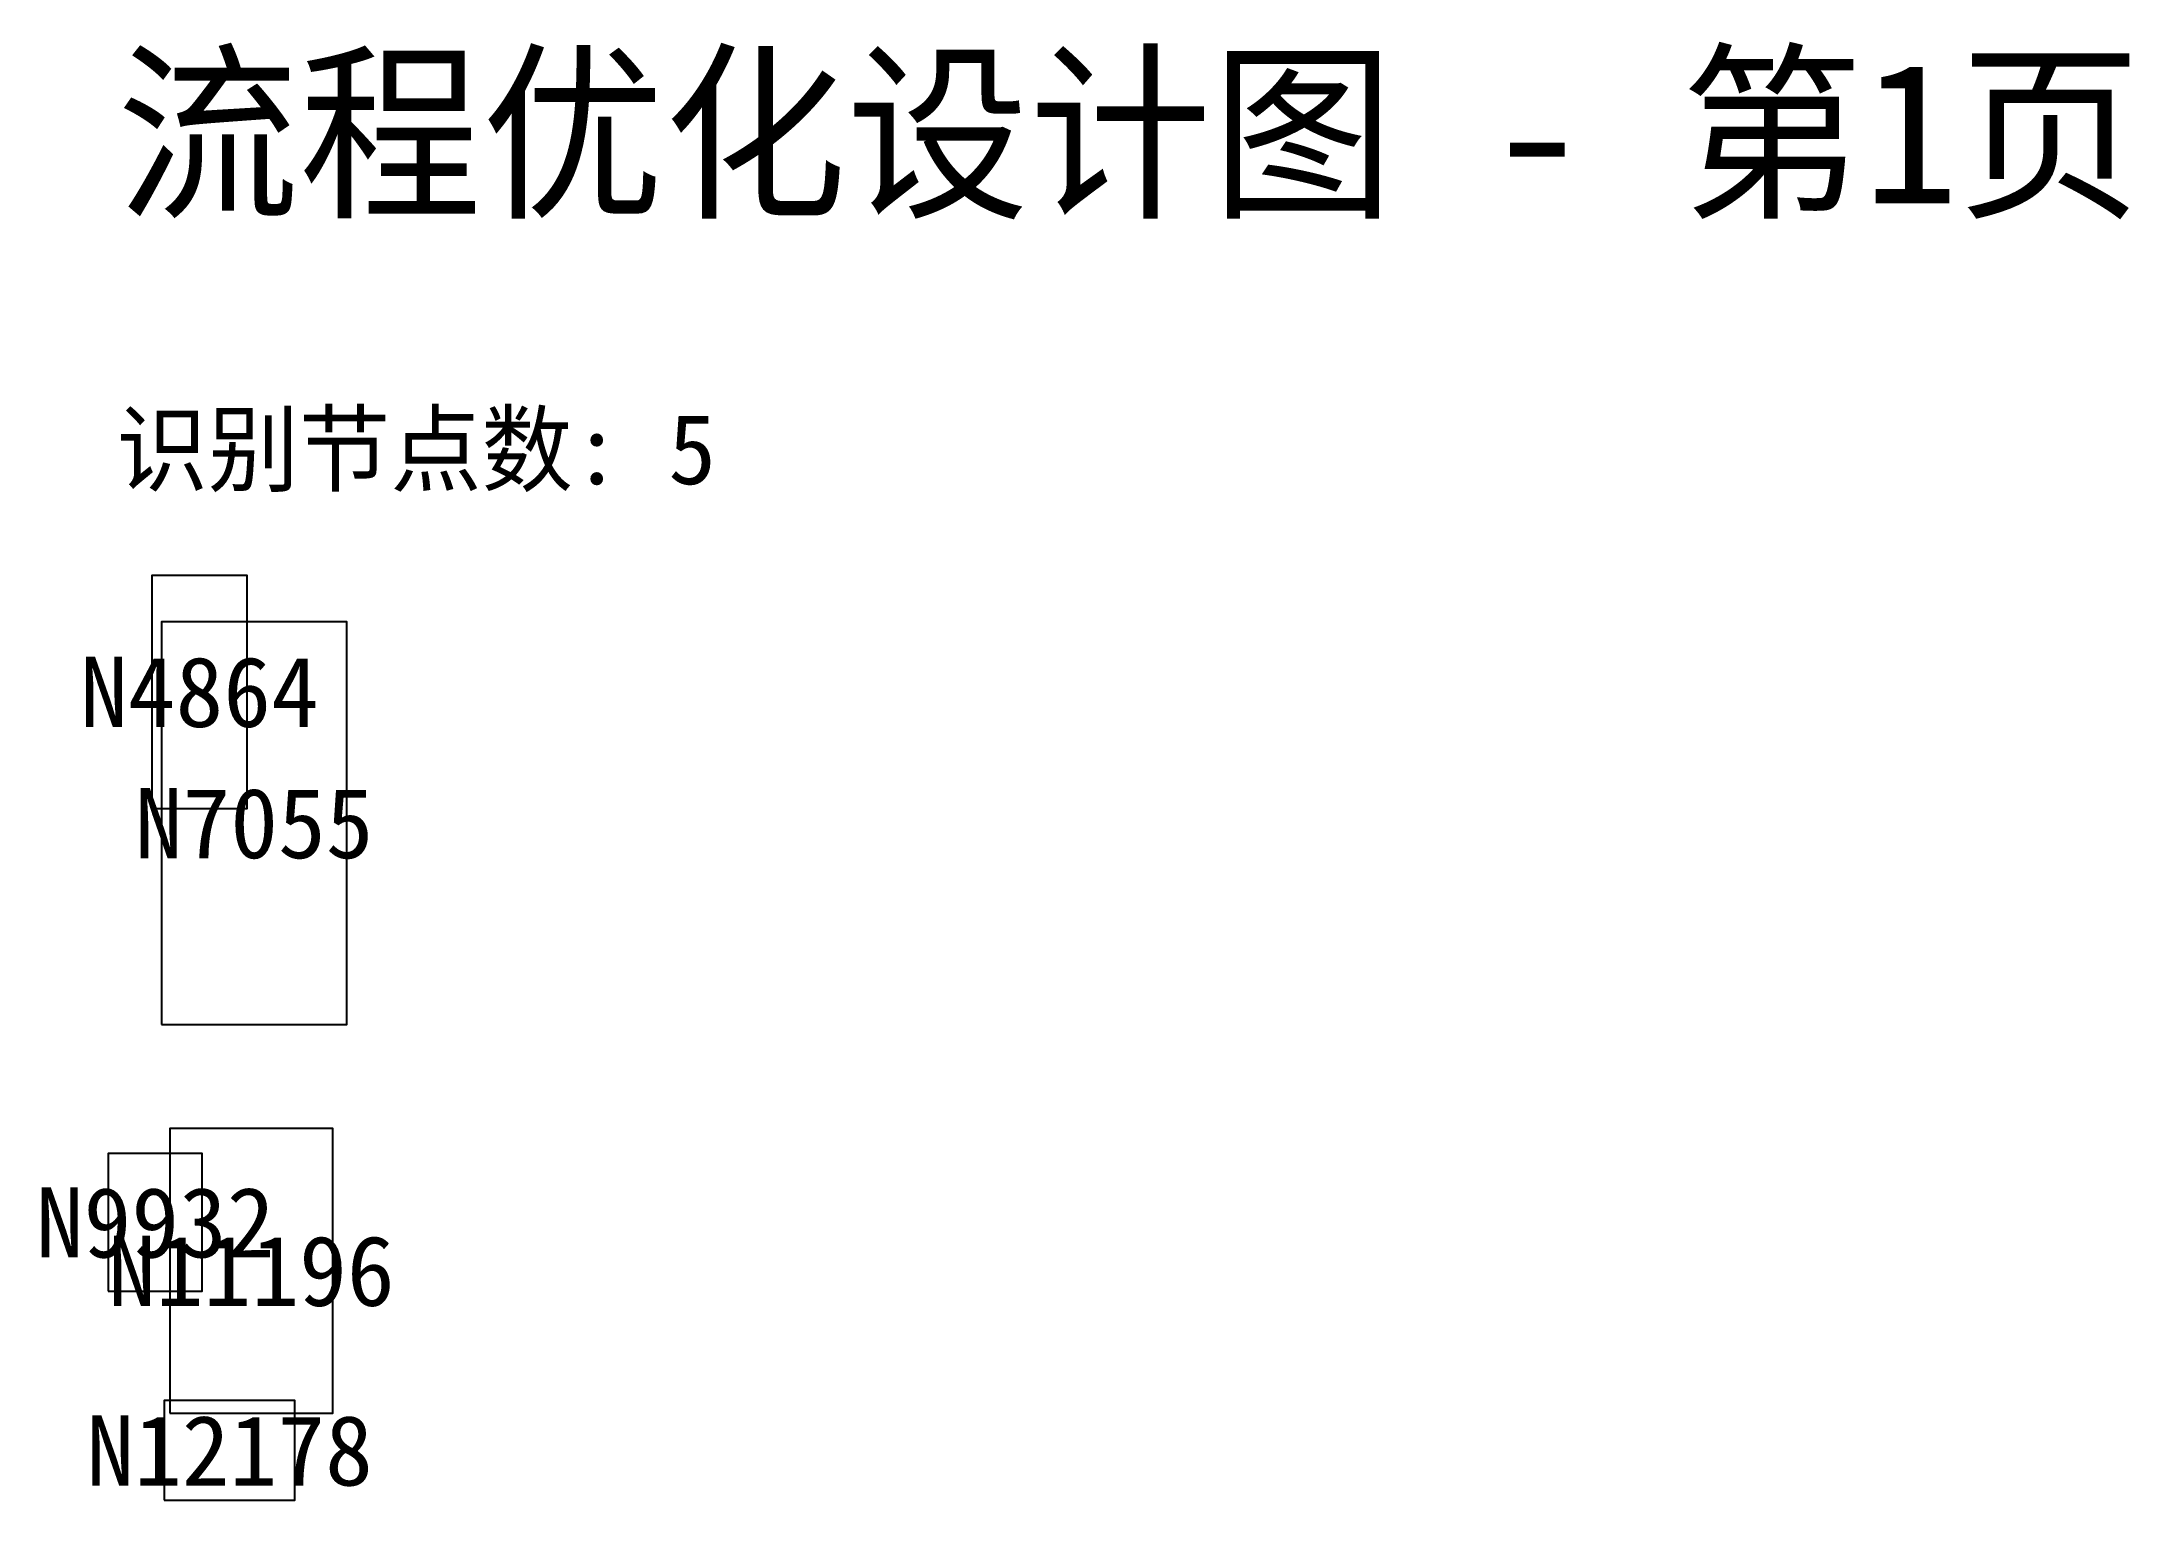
# Model space of a CAD drawing. Header units: metres. Extents: x 5 to 153, y 8 to 112.
import ezdxf
from ezdxf.enums import TextEntityAlignment as Align

# ---------------------------------------------------------------- set-up
doc = ezdxf.new("R2010")
doc.units = ezdxf.units.M
doc.layers.add('FLOWCHART_NODES', color=2, linetype='Continuous')
doc.layers.add('FLOWCHART_TEXT', color=3, linetype='Continuous')

msp = doc.modelspace()

# ---------------------------------------------------------------- linework, layer by layer
at = {"layer": 'FLOWCHART_NODES'}
for points in [[(12.5, 56.9), (19.3, 56.9), (19.3, 73.5), (12.5, 73.5), (12.5, 56.9)], [(13.2, 41.5), (26.4, 41.5), (26.4, 70.2), (13.2, 70.2), (13.2, 41.5)], [(13.8, 13.8), (25.4, 13.8), (25.4, 34.1), (13.8, 34.1), (13.8, 13.8)], [(9.4, 22.5), (16.1, 22.5), (16.1, 32.3), (9.4, 32.3), (9.4, 22.5)], [(13.4, 7.6), (22.7, 7.6), (22.7, 14.7), (13.4, 14.7), (13.4, 7.6)]]:
    msp.add_lwpolyline(points, dxfattribs=at)

# ---------------------------------------------------------------- texts
for s, height, p in [('流程优化设计图 - 第1页', 10, (10, 100)), ('识别节点数: 5', 5, (10, 80))]:
    msp.add_text(s, height=height).set_placement(p)
at = {"layer": 'FLOWCHART_TEXT'}
for s, p in [('N4864', (15.9, 65.2)), ('N7055', (19.8, 55.85)), ('N9932', (12.75, 27.4)), ('N11196', (19.6, 23.95)), ('N12178', (18.05, 11.15))]:
    msp.add_text(s, height=5, dxfattribs=at).set_placement(p, align=Align.MIDDLE_CENTER)

doc.saveas('drawing.dxf')
